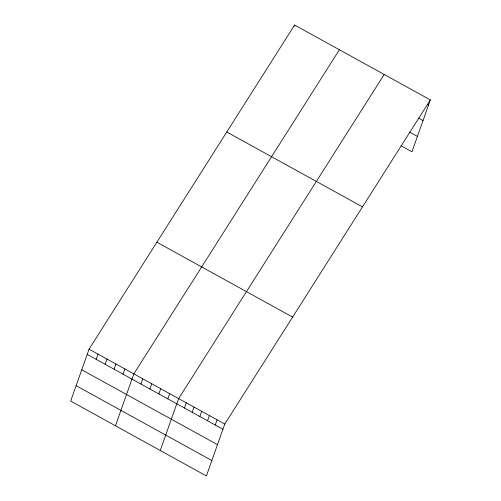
<?xml version="1.0" encoding="UTF-8"?>
<svg xmlns="http://www.w3.org/2000/svg" width="501" height="501" viewBox="0 0 501 501"><rect width="100%" height="100%" fill="white"/><g stroke="black" fill="none" stroke-linecap="round" stroke-linejoin="round"><path stroke-width="0.75" d="M89.04 349.178L70.66 401.082L206.399 475.95L224.78 424.046L430.34 99.918L294.601 25.05L89.04 349.178L224.78 424.046M96.154 359.323L98.002 354.119M105.116 364.265L106.957 359.06M114.071 369.206L115.919 364.002M123.033 374.153L124.874 368.943M115.455 425.787L133.836 373.884L339.396 49.756M140.95 384.035L142.798 378.825M149.905 388.976L151.753 383.766M158.867 393.918L160.715 388.707M294.143 26.353L294.601 25.05M167.822 398.859L169.67 393.648M160.251 450.493L178.632 398.589L384.186 74.467M184.474 408.039L186.322 402.835M192.165 412.285L194.012 407.075M199.861 416.525L201.703 411.315M207.552 420.771L209.393 415.561M215.242 425.011L217.09 419.8M430.34 99.918L411.96 151.822L401.063 145.816M427.209 104.421L428.493 105.129M418.548 118.067L423.038 120.541M409.724 132.17L417.414 136.416M226.765 132.013L362.505 206.882M156.876 242.215L292.615 317.083M87.199 354.382L222.932 429.257M81.744 369.794L217.478 444.663M76.121 385.67L211.854 460.538"/></g></svg>
